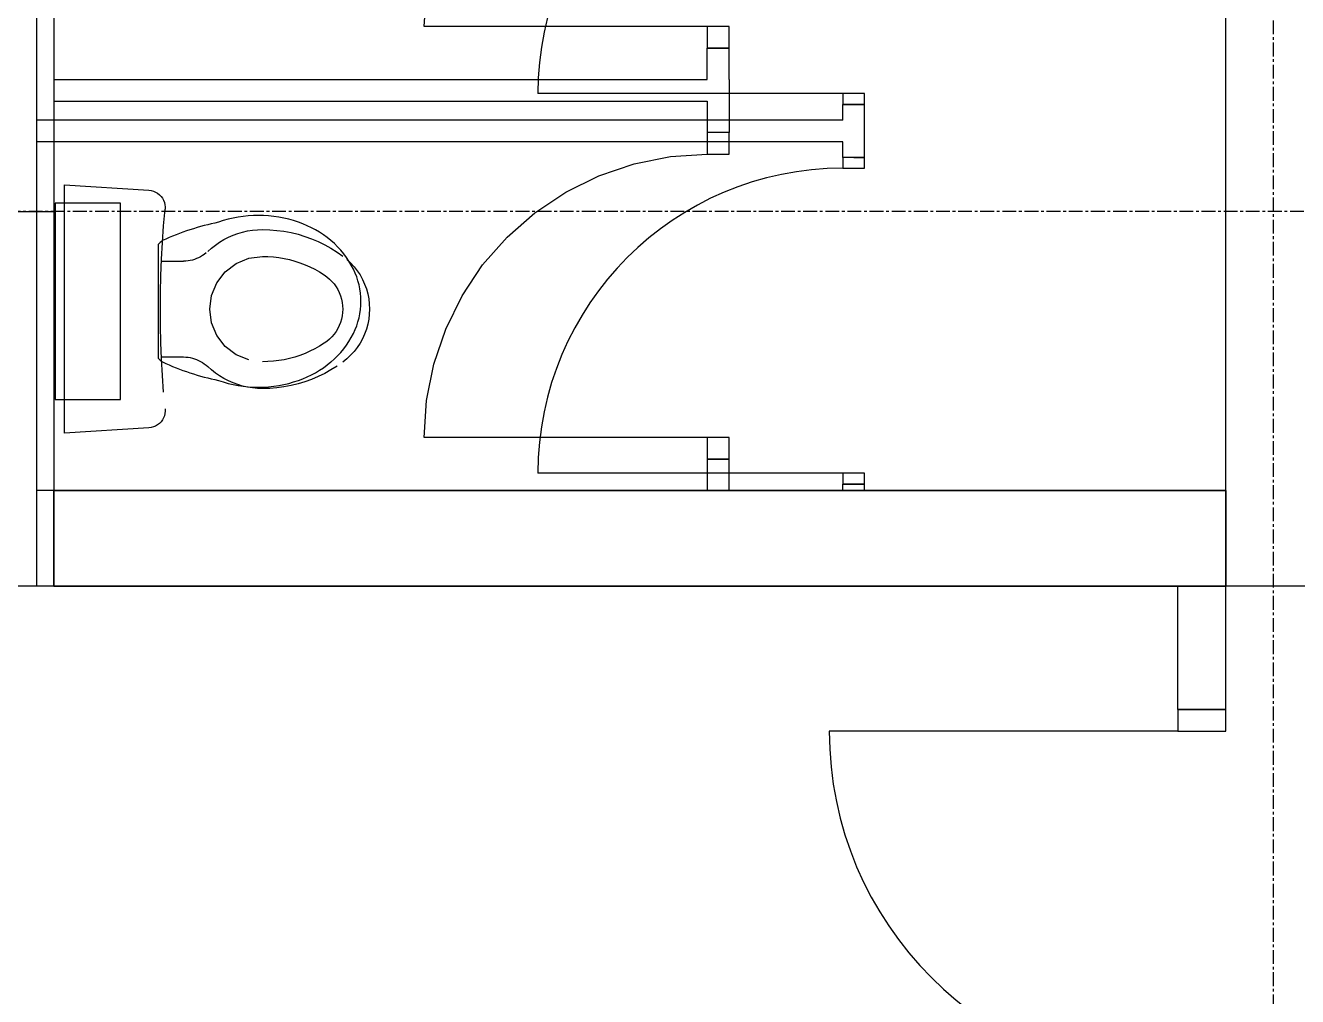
# Model space of a CAD drawing. Header units: millimetres. Extents: x -49883 to 71908, y -18440 to 67826.
# Drawn here: x -11398 to -8478, y -4026 to -1797 of the extents above; entities that cross this region are included whole.
import ezdxf

# ---------------------------------------------------------------- set-up
doc = ezdxf.new("R2010")
doc.units = ezdxf.units.MM
doc.linetypes.add('PCENTRE', pattern=[50.8, 31.75, -6.35, 6.35, -6.35])
doc.linetypes.add('PCENTRE2', pattern=[28.575, 19.05, -3.175, 3.175, -3.175])
for name, color, linetype in [('Boundaries_and_building_grids', 140, 'PCENTRE2'), ('Fourth Floor - Doors Windows and Openings', 1, 'Continuous'), ('Fourth Floor - Multi-View Blocks', 7, 'Continuous'), ('Fourth Floor - Structural Members', 5, 'Continuous'), ('Fourth Floor - Walls', 3, 'Continuous'), ('Third Floor - Doors Windows and Openings', 1, 'Continuous'), ('Third Floor - Multi-View Blocks', 7, 'Continuous'), ('Third Floor - Structural Members', 5, 'Continuous'), ('Third Floor - Walls', 3, 'Continuous')]:
    doc.layers.add(name, color=color, linetype=linetype)

# ---------------------------------------------------------------- blocks, each defined once
blk = doc.blocks.new('wc8')
for p, q in [((-185.1, -186.2), (75.4, -186.2)), ((170.2, -272.3), (-279.8, -272.3)), ((-279.8, -272.3), (-279.8, -422.3)), ((170.2, -422.3), (170.2, -272.3)), ((-279.8, -422.3), (170.2, -422.3))]:
    blk.add_line(p, q)
for centre, radius, start, end in [((-54.8, 113.4), 166, 90, 116.3082), ((-54.8, 113.4), 166, 63.6918, 90), ((-38.3, 80), 203.3, 116.3082, 140.0439), ((-71.3, 80), 203.3, 39.9561, 63.6918), ((-12.5, 58.3), 237, 140.0439, 160.8619), ((-97.2, 58.3), 237, 19.1381, 39.9561), ((28.1, 44.2), 279.9, 160.8619, 180), ((-137.7, 44.2), 279.9, 0, 19.1381), ((28.1, 44.2), 279.9, 180, 199.1381), ((-137.7, 44.2), 279.9, 340.8619, 0), ((341.1, 70.8), 589.4, 191.5799, 204.7691), ((-450.7, 70.8), 589.4, 335.2309, 348.4201), ((-38.3, -45.6), 203.3, 219.9561, 223.7742), ((-71.3, -45.6), 203.3, 316.2258, 320.0439)]:
    blk.add_arc(centre, radius, start, end)

msp = doc.modelspace()

# ---------------------------------------------------------------- linework, layer by layer
at = {"layer": 'Boundaries_and_building_grids', "color": 140, "linetype": 'PCENTRE', "lineweight": -3}
for p, q in [((-8532.8, -11774.3), (-8532.8, 60107)), ((25217.2, -2224.3), (-27282.8, -2224.3))]:
    msp.add_line(p, q, dxfattribs=at)
at = {"layer": 'Fourth Floor - Doors Windows and Openings', "color": 1, "linetype": 'Continuous'}
for p, q in [((-9521.8, -1953.7, 13800), (-10221.8, -1953.7, 13800)), ((-9521.7, -2824.9, 13800), (-10221.7, -2824.9, 13800)), ((-8752.8, -3416.8, 13800), (-9552.8, -3416.8, 13800))]:
    msp.add_line(p, q, dxfattribs=at)
at = {"layer": 'Fourth Floor - Doors Windows and Openings', "color": 1, "linetype": 'Continuous', "elevation": 13800}
for points in [[(-9521.8, -1953.7), (-9521.8, -1978.7), (-9471.8, -1978.7), (-9471.8, -1953.7), (-9521.8, -1953.7)], [(-9521.7, -2099.9), (-9521.7, -2124.9), (-9471.7, -2124.9), (-9471.7, -2099.9), (-9521.7, -2099.9)], [(-9521.7, -2099.9), (-9521.7, -2124.9), (-9471.7, -2124.9), (-9471.7, -2099.9), (-9521.7, -2099.9)], [(-9521.7, -2824.9), (-9521.7, -2849.9), (-9471.7, -2849.9), (-9471.7, -2824.9), (-9521.7, -2824.9)], [(-8642.8, -3416.8), (-8642.8, -3366.8), (-8752.8, -3366.8), (-8752.8, -3416.8), (-8642.8, -3416.8)]]:
    msp.add_lwpolyline(points, dxfattribs=at)
at = {"layer": 'Fourth Floor - Doors Windows and Openings', "color": 1, "linetype": 'Continuous'}
for centre, radius, start, end in [((-9521.8, -1953.7, 13800), 700, 90, 180), ((-9521.7, -2824.9, 13800), 700, 90, 180), ((-8752.8, -3416.8, 13800), 800, 180, 270)]:
    msp.add_arc(centre, radius, start, end, dxfattribs=at)
at = {"layer": 'Fourth Floor - Structural Members', "color": 5, "linetype": 'Continuous', "lineweight": -3, "elevation": 13800}
for points in [[(-8422.8, 1475.7), (-8422.8, -3084.3), (-8642.8, -3084.3), (-8642.8, 1475.7)], [(-11372.8, -2224.3), (-11372.8, -3084.3), (-11642.8, -3084.3), (-11642.8, -2224.3)]]:
    msp.add_lwpolyline(points, close=True, dxfattribs=at)
at = {"layer": 'Fourth Floor - Walls', "color": 3, "linetype": 'Continuous'}
for p, q in [((-11373.2, 2275.7, 13800), (-11372.8, -2224.3, 13800)), ((-11642.8, -2224.3, 13800), (-11372.8, -2224.3, 13800)), ((-11372.8, -2864.3, 13800), (-11372.8, -3084.3, 13800)), ((-8642.8, -2864.3, 13800), (-11372.8, -2864.3, 13800)), ((-8642.8, -2864.3, 13800), (-8642.8, -3084.3, 13800)), ((-8642.8, -3084.3, 13800), (-11372.8, -3084.3, 13800)), ((-8642.8, -3084.3, 13800), (-8752.8, -3084.3, 13800))]:
    msp.add_line(p, q, dxfattribs=at)
at = {"layer": 'Fourth Floor - Walls', "color": 2, "linetype": 'Continuous'}
for p, q in [((-9471.7, -1978.7, 13800), (-9521.7, -1978.7, 13800)), ((-9521.7, -2014.3, 13800), (-9521.7, -1978.7, 13800)), ((-9496.6, -1978.7, 13800), (-9471.7, -1978.7, 13800)), ((-9471.7, -2099.9, 13800), (-9471.7, -1978.7, 13800)), ((-9521.7, -2014.3, 13800), (-11372.8, -2014.3, 13800)), ((-9471.7, -2099.9, 13800), (-9471.7, -2028.7, 13800)), ((-9521.7, -2064.3, 13800), (-11372.8, -2064.3, 13800)), ((-9521.7, -2099.9, 13800), (-9521.7, -2064.3, 13800)), ((-9471.7, -2099.9, 13800), (-9521.7, -2099.9, 13800)), ((-9496.6, -2099.9, 13800), (-9471.7, -2099.9, 13800)), ((-9471.7, -2849.9, 13800), (-9521.7, -2849.9, 13800)), ((-9521.7, -2864.3, 13800), (-9521.7, -2849.9, 13800)), ((-9496.6, -2849.9, 13800), (-9471.7, -2849.9, 13800)), ((-9471.7, -2864.3, 13800), (-9471.7, -2849.9, 13800)), ((-8752.8, -3366.8, 13800), (-8752.8, -3084.3, 13800)), ((-8642.8, -3366.8, 13800), (-8642.8, -3084.3, 13800)), ((-8752.8, -3366.8, 13800), (-8642.8, -3366.8, 13800))]:
    msp.add_line(p, q, dxfattribs=at)
at = {"layer": 'Third Floor - Doors Windows and Openings'}
for p, q in [((-10482.8, -1799.3, 10350), (-10477.2, -1714.4, 10350)), ((-10001, -2114.8, 10350), (-9917.6, -2098.2, 10350)), ((-9917.6, -2098.2, 10350), (-9832.8, -2092.6, 10350)), ((-10081.5, -2142.1, 10350), (-10001, -2114.8, 10350)), ((-10157.8, -2179.7, 10350), (-10081.5, -2142.1, 10350)), ((-10228.5, -2226.9, 10350), (-10157.8, -2179.7, 10350)), ((-10292.4, -2283, 10350), (-10228.5, -2226.9, 10350)), ((-10348.5, -2346.9, 10350), (-10292.4, -2283, 10350)), ((-10395.7, -2417.6, 10350), (-10348.5, -2346.9, 10350)), ((-10433.3, -2493.9, 10350), (-10395.7, -2417.6, 10350)), ((-10460.7, -2574.4, 10350), (-10433.3, -2493.9, 10350)), ((-10477.2, -2657.8, 10350), (-10460.7, -2574.4, 10350)), ((-10482.8, -2742.6, 10350), (-10477.2, -2657.8, 10350))]:
    msp.add_line(p, q, dxfattribs=at)
at = {"layer": 'Third Floor - Doors Windows and Openings', "linetype": 'Continuous'}
for p, q in [((-9832.8, -1799.3, 10350), (-10482.8, -1799.3, 10350)), ((-9832.8, -2742.6, 10350), (-10482.8, -2742.6, 10350))]:
    msp.add_line(p, q, dxfattribs=at)
at = {"layer": 'Third Floor - Doors Windows and Openings', "linetype": 'Continuous', "elevation": 10350}
for points in [[(-9782.8, -1849.3), (-9782.8, -1799.3), (-9832.8, -1799.3), (-9832.8, -1849.3), (-9782.8, -1849.3)], [(-9782.8, -2092.6), (-9782.8, -2042.6), (-9832.8, -2042.6), (-9832.8, -2092.6), (-9782.8, -2092.6)], [(-9782.8, -2792.6), (-9782.8, -2742.6), (-9832.8, -2742.6), (-9832.8, -2792.6), (-9782.8, -2792.6)]]:
    msp.add_lwpolyline(points, dxfattribs=at)
at = {"layer": 'Third Floor - Multi-View Blocks', "linetype": 'Continuous'}
for p, q in [((-11308.2, -2163.1, 10350), (-11114.7, -2175.5, 10350)), ((-11085.7, -2338.1, 10350), (-11034.8, -2338.1, 10350)), ((-11085.7, -2558.1, 10350), (-11034.8, -2558.1, 10350))]:
    msp.add_line(p, q, dxfattribs=at)
at = {"layer": 'Third Floor - Multi-View Blocks'}
for p, q in [((-11114.7, -2175.5, 10350), (-11109.4, -2176.2, 10350)), ((-11109.4, -2176.2, 10350), (-11104.2, -2177.5, 10350)), ((-11104.2, -2177.5, 10350), (-11099.3, -2179.6, 10350)), ((-11099.3, -2179.6, 10350), (-11094.7, -2182.3, 10350)), ((-11094.7, -2182.3, 10350), (-11090.5, -2185.6, 10350)), ((-11090.5, -2185.6, 10350), (-11086.8, -2189.4, 10350)), ((-11086.8, -2189.4, 10350), (-11083.6, -2193.7, 10350)), ((-11083.6, -2193.7, 10350), (-11081, -2198.4, 10350)), ((-11081, -2198.4, 10350), (-11079.1, -2203.3, 10350)), ((-11080.7, -2257.2, 10350), (-11077.4, -2219.1, 10350)), ((-11079.1, -2203.3, 10350), (-11077.8, -2208.5, 10350)), ((-11077.8, -2208.5, 10350), (-11077.2, -2213.8, 10350)), ((-11077.2, -2213.8, 10350), (-11077.4, -2219.1, 10350)), ((-11083.4, -2295.3, 10350), (-11080.7, -2257.2, 10350)), ((-10921.5, -2278.7, 10350), (-10910.6, -2274.7, 10350)), ((-10910.6, -2274.7, 10350), (-10899.5, -2271.5, 10350)), ((-10899.5, -2271.5, 10350), (-10888.2, -2268.9, 10350)), ((-10888.2, -2268.9, 10350), (-10876.8, -2267.1, 10350)), ((-10876.8, -2267.1, 10350), (-10865.2, -2266, 10350)), ((-10865.2, -2266, 10350), (-10853.7, -2265.6, 10350)), ((-10853.7, -2265.6, 10350), (-10837.2, -2266.1, 10350)), ((-10837.2, -2266.1, 10350), (-10820.8, -2267.4, 10350)), ((-10820.8, -2267.4, 10350), (-10804.5, -2269.6, 10350)), ((-10804.5, -2269.6, 10350), (-10788.3, -2272.6, 10350)), ((-10788.3, -2272.6, 10350), (-10772.3, -2276.5, 10350)), ((-10772.3, -2276.5, 10350), (-10756.5, -2281.3, 10350)), ((-11085.5, -2333.5, 10350), (-11083.4, -2295.3, 10350)), ((-10971, -2308.3, 10350), (-10961.9, -2301.1, 10350)), ((-10961.9, -2301.1, 10350), (-10952.3, -2294.6, 10350)), ((-10952.3, -2294.6, 10350), (-10942.4, -2288.6, 10350)), ((-10942.4, -2288.6, 10350), (-10932.1, -2283.3, 10350)), ((-10932.1, -2283.3, 10350), (-10921.5, -2278.7, 10350)), ((-10756.5, -2281.3, 10350), (-10741, -2286.9, 10350)), ((-10741, -2286.9, 10350), (-10725.9, -2293.3, 10350)), ((-10725.9, -2293.3, 10350), (-10711.1, -2300.5, 10350)), ((-10711.1, -2300.5, 10350), (-10696.7, -2308.5, 10350)), ((-11087, -2371.7, 10350), (-11085.5, -2333.5, 10350)), ((-11014.7, -2335.5, 10350), (-11019.7, -2336.7, 10350)), ((-11009.8, -2334.1, 10350), (-11014.7, -2335.5, 10350)), ((-11005.1, -2332.4, 10350), (-11009.8, -2334.1, 10350)), ((-11000.4, -2330.3, 10350), (-11005.1, -2332.4, 10350)), ((-10995.9, -2328, 10350), (-11000.4, -2330.3, 10350)), ((-10991.6, -2325.4, 10350), (-10995.9, -2328, 10350)), ((-10987.4, -2322.5, 10350), (-10991.6, -2325.4, 10350)), ((-10983.4, -2319.4, 10350), (-10987.4, -2322.5, 10350)), ((-10979.6, -2316, 10350), (-10971, -2308.3, 10350)), ((-10914.2, -2343.3, 10350), (-10885, -2331.2, 10350)), ((-10885, -2331.2, 10350), (-10853.7, -2327.1, 10350)), ((-10853.7, -2327.1, 10350), (-10841.2, -2327.4, 10350)), ((-10841.2, -2327.4, 10350), (-10828.7, -2328.3, 10350)), ((-10828.7, -2328.3, 10350), (-10816.3, -2329.8, 10350)), ((-10816.3, -2329.8, 10350), (-10804, -2331.9, 10350)), ((-10804, -2331.9, 10350), (-10791.8, -2334.6, 10350)), ((-10791.8, -2334.6, 10350), (-10779.8, -2337.9, 10350)), ((-10696.7, -2308.5, 10350), (-10682.7, -2317.2, 10350)), ((-10682.7, -2317.2, 10350), (-10669.2, -2326.7, 10350)), ((-10660.1, -2334, 10350), (-10651.5, -2342.1, 10350)), ((-11029.7, -2338, 10350), (-11034.8, -2338.1, 10350)), ((-11024.7, -2337.5, 10350), (-11029.7, -2338, 10350)), ((-11019.7, -2336.7, 10350), (-11024.7, -2337.5, 10350)), ((-10958.5, -2387.6, 10350), (-10939.2, -2362.6, 10350)), ((-10939.2, -2362.6, 10350), (-10914.2, -2343.3, 10350)), ((-10779.8, -2337.9, 10350), (-10767.9, -2341.8, 10350)), ((-10767.9, -2341.8, 10350), (-10756.2, -2346.3, 10350)), ((-10756.2, -2346.3, 10350), (-10744.8, -2351.3, 10350)), ((-10744.8, -2351.3, 10350), (-10733.6, -2356.8, 10350)), ((-10733.6, -2356.8, 10350), (-10722.7, -2362.9, 10350)), ((-10722.7, -2362.9, 10350), (-10712.1, -2369.5, 10350)), ((-10651.5, -2342.1, 10350), (-10643.6, -2350.8, 10350)), ((-10643.6, -2350.8, 10350), (-10636.4, -2360.1, 10350)), ((-10636.4, -2360.1, 10350), (-10630, -2369.9, 10350)), ((-11087.9, -2409.9, 10350), (-11087, -2371.7, 10350)), ((-10970.6, -2416.8, 10350), (-10958.5, -2387.6, 10350)), ((-10712.1, -2369.5, 10350), (-10705.8, -2374, 10350)), ((-10705.8, -2374, 10350), (-10699.9, -2379.1, 10350)), ((-10699.9, -2379.1, 10350), (-10694.4, -2384.5, 10350)), ((-10694.4, -2384.5, 10350), (-10689.4, -2390.5, 10350)), ((-10689.4, -2390.5, 10350), (-10684.9, -2396.8, 10350)), ((-10630, -2369.9, 10350), (-10624.3, -2380.1, 10350)), ((-10624.3, -2380.1, 10350), (-10619.4, -2390.8, 10350)), ((-10619.4, -2390.8, 10350), (-10615.4, -2401.9, 10350)), ((-11088.2, -2448.1, 10350), (-11087.9, -2409.9, 10350)), ((-10974.7, -2448.1, 10350), (-10970.6, -2416.8, 10350)), ((-10684.9, -2396.8, 10350), (-10680.9, -2403.5, 10350)), ((-10680.9, -2403.5, 10350), (-10677.5, -2410.4, 10350)), ((-10677.5, -2410.4, 10350), (-10674.7, -2417.7, 10350)), ((-10674.7, -2417.7, 10350), (-10672.5, -2425.1, 10350)), ((-10615.4, -2401.9, 10350), (-10612.3, -2413.2, 10350)), ((-10612.3, -2413.2, 10350), (-10610, -2424.7, 10350)), ((-11087.9, -2486.3, 10350), (-11088.2, -2448.1, 10350)), ((-10970.6, -2479.4, 10350), (-10974.7, -2448.1, 10350)), ((-10672.5, -2425.1, 10350), (-10670.9, -2432.7, 10350)), ((-10670.9, -2432.7, 10350), (-10670, -2440.4, 10350)), ((-10670, -2440.4, 10350), (-10669.7, -2448.1, 10350)), ((-10669.7, -2448.1, 10350), (-10670, -2455.9, 10350)), ((-10610, -2424.7, 10350), (-10608.6, -2436.4, 10350)), ((-10608.6, -2436.4, 10350), (-10608.2, -2448.1, 10350)), ((-10608.2, -2448.1, 10350), (-10608.6, -2459.8, 10350)), ((-10958.5, -2508.6, 10350), (-10970.6, -2479.4, 10350)), ((-10674.7, -2478.6, 10350), (-10677.5, -2485.8, 10350)), ((-10672.5, -2471.1, 10350), (-10674.7, -2478.6, 10350)), ((-10670.9, -2463.6, 10350), (-10672.5, -2471.1, 10350)), ((-10670, -2455.9, 10350), (-10670.9, -2463.6, 10350)), ((-10610, -2471.5, 10350), (-10612.3, -2483, 10350)), ((-10608.6, -2459.8, 10350), (-10610, -2471.5, 10350)), ((-11087, -2524.5, 10350), (-11087.9, -2486.3, 10350)), ((-10939.2, -2533.7, 10350), (-10958.5, -2508.6, 10350)), ((-10689.4, -2505.8, 10350), (-10694.4, -2511.7, 10350)), ((-10684.9, -2499.4, 10350), (-10689.4, -2505.8, 10350)), ((-10680.9, -2492.8, 10350), (-10684.9, -2499.4, 10350)), ((-10677.5, -2485.8, 10350), (-10680.9, -2492.8, 10350)), ((-10619.4, -2505.4, 10350), (-10624.3, -2516.1, 10350)), ((-10615.4, -2494.4, 10350), (-10619.4, -2505.4, 10350)), ((-10612.3, -2483, 10350), (-10615.4, -2494.4, 10350)), ((-11085.5, -2562.7, 10350), (-11087, -2524.5, 10350)), ((-10914.2, -2552.9, 10350), (-10939.2, -2533.7, 10350)), ((-10733.6, -2539.4, 10350), (-10744.8, -2545, 10350)), ((-10722.7, -2533.3, 10350), (-10733.6, -2539.4, 10350)), ((-10712.1, -2526.7, 10350), (-10722.7, -2533.3, 10350)), ((-10705.8, -2522.2, 10350), (-10712.1, -2526.7, 10350)), ((-10699.9, -2517.2, 10350), (-10705.8, -2522.2, 10350)), ((-10694.4, -2511.7, 10350), (-10699.9, -2517.2, 10350)), ((-10636.4, -2536.2, 10350), (-10643.6, -2545.4, 10350)), ((-10630, -2526.4, 10350), (-10636.4, -2536.2, 10350)), ((-10624.3, -2516.1, 10350), (-10630, -2526.4, 10350)), ((-11083.4, -2600.9, 10350), (-11085.5, -2562.7, 10350)), ((-11034.8, -2558.1, 10350), (-11029.7, -2558.3, 10350)), ((-11029.7, -2558.3, 10350), (-11024.7, -2558.8, 10350)), ((-11024.7, -2558.8, 10350), (-11019.7, -2559.6, 10350)), ((-11019.7, -2559.6, 10350), (-11014.7, -2560.7, 10350)), ((-11014.7, -2560.7, 10350), (-11009.8, -2562.1, 10350)), ((-11009.8, -2562.1, 10350), (-11005.1, -2563.8, 10350)), ((-11005.1, -2563.8, 10350), (-11000.4, -2565.9, 10350)), ((-11000.4, -2565.9, 10350), (-10995.9, -2568.2, 10350)), ((-10995.9, -2568.2, 10350), (-10991.6, -2570.8, 10350)), ((-10885, -2565, 10350), (-10914.2, -2552.9, 10350)), ((-10841.2, -2568.8, 10350), (-10853.7, -2569.1, 10350)), ((-10828.7, -2567.9, 10350), (-10841.2, -2568.8, 10350)), ((-10816.3, -2566.4, 10350), (-10828.7, -2567.9, 10350)), ((-10804, -2564.3, 10350), (-10816.3, -2566.4, 10350)), ((-10791.8, -2561.6, 10350), (-10804, -2564.3, 10350)), ((-10779.8, -2558.3, 10350), (-10791.8, -2561.6, 10350)), ((-10767.9, -2554.4, 10350), (-10779.8, -2558.3, 10350)), ((-10756.2, -2550, 10350), (-10767.9, -2554.4, 10350)), ((-10744.8, -2545, 10350), (-10756.2, -2550, 10350)), ((-10660.1, -2562.2, 10350), (-10669.2, -2569.6, 10350)), ((-10651.5, -2554.1, 10350), (-10660.1, -2562.2, 10350)), ((-10643.6, -2545.4, 10350), (-10651.5, -2554.1, 10350)), ((-10991.6, -2570.8, 10350), (-10987.4, -2573.7, 10350)), ((-10987.4, -2573.7, 10350), (-10983.4, -2576.8, 10350)), ((-10983.4, -2576.8, 10350), (-10979.6, -2580.2, 10350)), ((-10971, -2587.9, 10350), (-10979.6, -2580.2, 10350)), ((-10961.9, -2595.1, 10350), (-10971, -2587.9, 10350)), ((-10952.3, -2601.6, 10350), (-10961.9, -2595.1, 10350)), ((-10711.1, -2595.8, 10350), (-10725.9, -2603, 10350)), ((-10696.7, -2587.8, 10350), (-10711.1, -2595.8, 10350)), ((-10682.7, -2579, 10350), (-10696.7, -2587.8, 10350)), ((-11080.7, -2639, 10350), (-11083.4, -2600.9, 10350)), ((-10942.4, -2607.6, 10350), (-10952.3, -2601.6, 10350)), ((-10932.1, -2612.9, 10350), (-10942.4, -2607.6, 10350)), ((-10921.5, -2617.5, 10350), (-10932.1, -2612.9, 10350)), ((-10910.6, -2621.5, 10350), (-10921.5, -2617.5, 10350)), ((-10899.5, -2624.8, 10350), (-10910.6, -2621.5, 10350)), ((-10888.2, -2627.3, 10350), (-10899.5, -2624.8, 10350)), ((-10876.8, -2629.1, 10350), (-10888.2, -2627.3, 10350)), ((-10804.5, -2626.7, 10350), (-10820.8, -2628.9, 10350)), ((-10788.3, -2623.6, 10350), (-10804.5, -2626.7, 10350)), ((-10772.3, -2619.7, 10350), (-10788.3, -2623.6, 10350)), ((-10756.5, -2615, 10350), (-10772.3, -2619.7, 10350)), ((-10741, -2609.4, 10350), (-10756.5, -2615, 10350)), ((-10725.9, -2603, 10350), (-10741, -2609.4, 10350)), ((-10865.2, -2630.2, 10350), (-10876.8, -2629.1, 10350)), ((-10853.7, -2630.6, 10350), (-10865.2, -2630.2, 10350)), ((-10837.2, -2630.2, 10350), (-10853.7, -2630.6, 10350)), ((-10820.8, -2628.9, 10350), (-10837.2, -2630.2, 10350)), ((-11077.2, -2682.4, 10350), (-11077.8, -2687.7, 10350)), ((-11077.4, -2677.1, 10350), (-11077.2, -2682.4, 10350)), ((-11094.7, -2713.9, 10350), (-11099.3, -2716.6, 10350)), ((-11090.5, -2710.6, 10350), (-11094.7, -2713.9, 10350)), ((-11086.8, -2706.8, 10350), (-11090.5, -2710.6, 10350)), ((-11083.6, -2702.5, 10350), (-11086.8, -2706.8, 10350)), ((-11081, -2697.9, 10350), (-11083.6, -2702.5, 10350)), ((-11079.1, -2692.9, 10350), (-11081, -2697.9, 10350)), ((-11077.8, -2687.7, 10350), (-11079.1, -2692.9, 10350)), ((-11109.4, -2720.1, 10350), (-11114.7, -2720.8, 10350)), ((-11104.2, -2718.7, 10350), (-11109.4, -2720.1, 10350)), ((-11099.3, -2716.6, 10350), (-11104.2, -2718.7, 10350))]:
    msp.add_line(p, q, dxfattribs=at)
at = {"layer": 'Third Floor - Multi-View Blocks', "linetype": 'Continuous', "elevation": 10350}
msp.add_lwpolyline([(-11114.7, -2720.8), (-11308.2, -2733.1), (-11308.2, -2163.1)], dxfattribs=at)
at = {"layer": 'Third Floor - Structural Members', "color": 5, "linetype": 'Continuous', "elevation": 10350}
for points in [[(-8642.8, 1425.7), (-8422.8, 1425.7), (-8422.8, -3084.3), (-8642.8, -3084.3)], [(-11552.8, -3084.3), (-11552.8, -2224.3), (-11332.8, -2224.3), (-11332.8, -3084.3)]]:
    msp.add_lwpolyline(points, close=True, dxfattribs=at)
at = {"layer": 'Third Floor - Walls', "color": 3, "linetype": 'Continuous'}
for p, q in [((-11332.8, -84.3, 10350), (-11332.8, -2224.3, 10350)), ((-11332.8, -1920.9, 10350), (-11332.8, -1970.9, 10350)), ((-11552.8, -2224.3, 10350), (-11332.8, -2224.3, 10350)), ((-11332.8, -3084.3, 10350), (-11332.8, -2864.3, 10350)), ((-11332.8, -2864.3, 10350), (-8642.8, -2864.3, 10350)), ((-9782.8, -2864.3, 10350), (-9832.8, -2864.3, 10350)), ((-8642.8, -3084.3, 10350), (-8642.8, -2864.3, 10350)), ((-11332.8, -3084.3, 10350), (-8642.8, -3084.3, 10350))]:
    msp.add_line(p, q, dxfattribs=at)
at = {"layer": 'Third Floor - Walls', "color": 2, "linetype": 'Continuous'}
for p, q in [((-9832.8, -1920.9, 10350), (-9832.8, -1849.3, 10350)), ((-9782.8, -1849.3, 10350), (-9832.8, -1849.3, 10350)), ((-9782.8, -1920.9, 10350), (-9782.8, -1849.3, 10350)), ((-11332.8, -1920.9, 10350), (-9832.8, -1920.9, 10350)), ((-9782.8, -1920.9, 10350), (-9782.8, -1970.9, 10350)), ((-11332.8, -1970.9, 10350), (-9832.8, -1970.9, 10350)), ((-9832.8, -1970.9, 10350), (-9832.8, -2042.6, 10350)), ((-9782.8, -1970.9, 10350), (-9782.8, -2042.6, 10350)), ((-9782.8, -2042.6, 10350), (-9832.8, -2042.6, 10350)), ((-9782.8, -2792.6, 10350), (-9832.8, -2792.6, 10350)), ((-9832.8, -2792.6, 10350), (-9832.8, -2864.3, 10350)), ((-9782.8, -2864.3, 10350), (-9782.8, -2792.6, 10350)), ((-9832.8, -2864.3, 10350), (-9782.8, -2864.3, 10350))]:
    msp.add_line(p, q, dxfattribs=at)

# ---------------------------------------------------------------- block references
at = {"layer": 'Fourth Floor - Multi-View Blocks', "color": 1, "linetype": 'Continuous', "rotation": 270}
msp.add_blockref('wc8', (-10907.3, -2485.1, 13800), dxfattribs=at)

doc.saveas('drawing.dxf')
